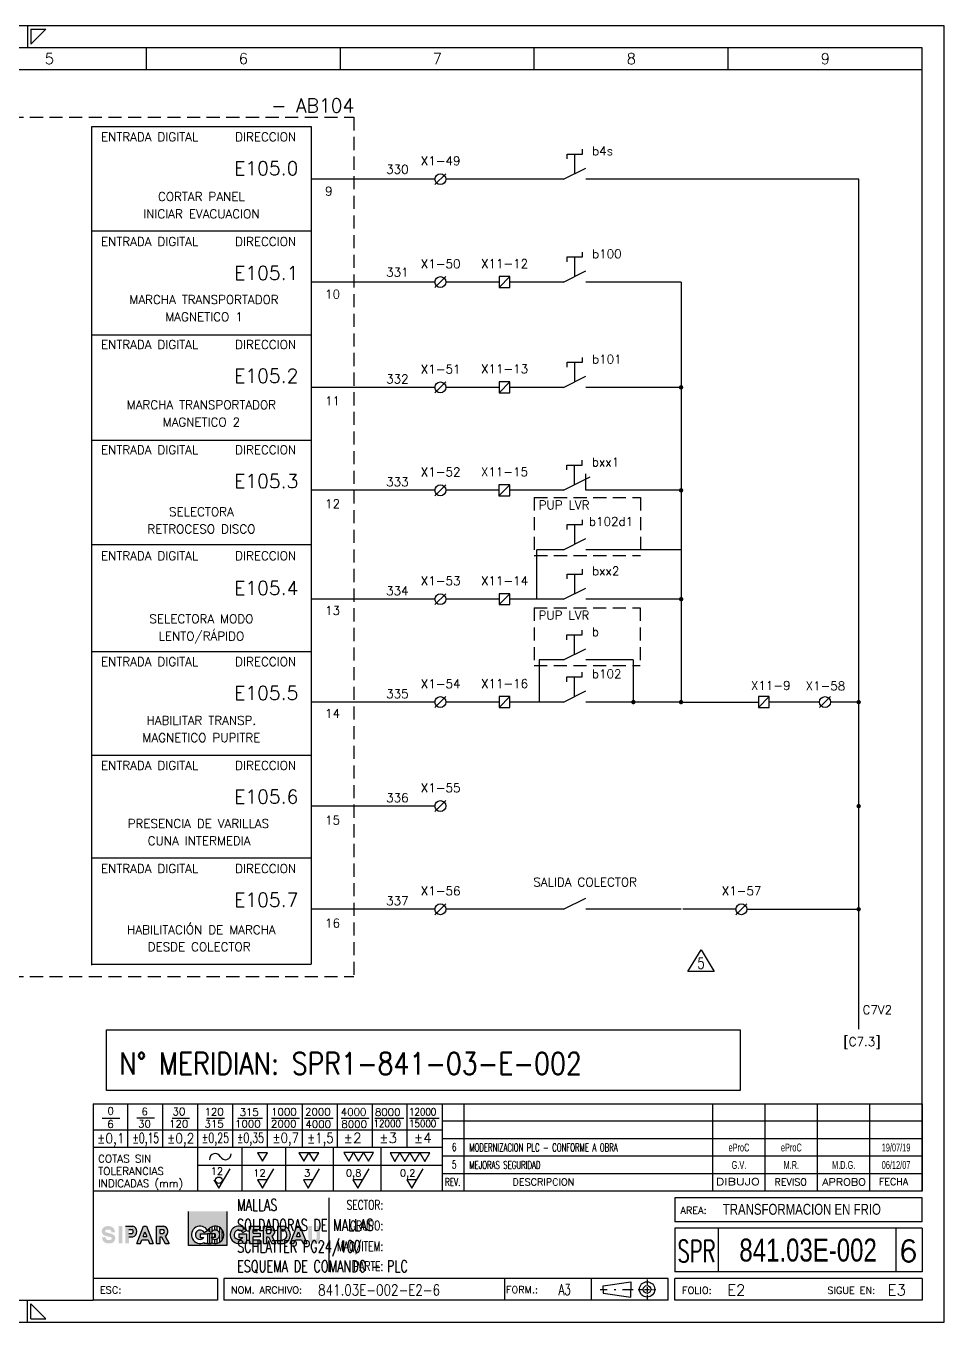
# Model space of a CAD drawing. Header units: millimetres. Extents: x 0 to 420, y 0 to 297.
# Drawn here: x 209.6 to 420, y 0 to 297 of the extents above; entities that cross this region are included whole.
import ezdxf
from ezdxf.enums import TextEntityAlignment as Align

# ---------------------------------------------------------------- set-up
doc = ezdxf.new("R2010")
doc.units = ezdxf.units.MM
doc.linetypes.add('HIDDEN', pattern=[4.5, 3, -1.5])
for name, color, linetype in [('COMPONENTES', 4, 'Continuous'), ('LINE-CONEX', 3, 'Continuous'), ('MARGENES', 6, 'Continuous'), ('REC', 6, 'Continuous'), ('RECUADRO', 5, 'HIDDEN'), ('TEX', 150, 'Continuous'), ('TEXTO', 7, 'Continuous'), ('Textos', 150, 'Continuous'), ('TITULO', 6, 'Continuous')]:
    doc.layers.add(name, color=color, linetype=linetype)
doc.styles.add('ARIAL', font='arial.ttf', dxfattribs={"height": 2})
doc.styles.add('LCOTAS', font='ROMANS')
doc.styles.add('LETRA2', font='swissk.ttf', dxfattribs={"height": 2})
doc.styles.add('LETRA25', font='romans', dxfattribs={"height": 2.5})
doc.styles.add('LETRA4', font='ROMANS', dxfattribs={"height": 4})
doc.styles.add('LETRA5', font='ROMANS', dxfattribs={"height": 5})
doc.styles.add('ROMANS', font='romans.shx', dxfattribs={"width": 0.85})
doc.styles.get("Standard").update_dxf_attribs({"font": 'arial.ttf'})
doc.styles.add('TEXTOS', font='SIMPLEX.shx', dxfattribs={"width": 0.8, "height": 0.2})

# ---------------------------------------------------------------- blocks, each defined once
blk = doc.blocks.new('A3')
at = {"layer": 'TEX'}
h = blk.add_hatch(color=256, dxfattribs=at)
h.paths.add_polyline_path([(255.67, 25.35), (246.84, 25.35), (246.84, 17.57), (255.67, 17.57)])
h.paths.add_polyline_path([(252.04, 18.24), (252.04, 18.01), (251.24, 18.01), (250.44, 18.01), (250.44, 18.24, -2.348205), (251.24, 21, -2.348205)], flags=16)
h.paths.add_polyline_path([(252.08, 19.4), (252.97, 19.4), (252.97, 20.2), (251.24, 20.2), (249.52, 20.2), (249.52, 19.4), (250.41, 19.4, -3.501885), (250.45, 20.54), (251.24, 21), (252.04, 20.54, -3.501885)], flags=0)
h = blk.add_hatch(color=256, dxfattribs=at)
h.paths.add_polyline_path([(228.13, 21.15), (228.25, 21.17), (228.36, 21.18), (228.49, 21.19), (228.63, 21.18), (228.75, 21.17), (228.86, 21.14), (228.97, 21.08), (229.08, 21), (229.15, 20.89), (229.18, 20.81), (229.2, 20.7), (229.21, 20.6), (230.01, 20.6), (230, 20.66), (230, 20.7), (229.99, 20.75), (229.99, 20.8), (229.98, 20.84), (229.98, 20.88), (229.97, 20.92), (229.96, 20.96), (229.95, 21), (229.94, 21.04), (229.93, 21.08), (229.91, 21.12), (229.9, 21.17), (229.88, 21.21), (229.86, 21.25), (229.83, 21.29), (229.81, 21.34), (229.78, 21.38), (229.75, 21.43), (229.71, 21.47), (229.68, 21.51), (229.64, 21.55), (229.6, 21.59), (229.56, 21.63), (229.52, 21.66), (229.47, 21.7), (229.43, 21.73), (229.38, 21.76), (229.34, 21.79), (229.29, 21.81), (229.25, 21.83), (229.21, 21.85), (229.16, 21.87), (229.12, 21.89), (229.08, 21.9), (229.03, 21.92), (228.99, 21.93), (228.95, 21.94), (228.91, 21.95), (228.87, 21.95), (228.83, 21.96), (228.78, 21.97), (228.74, 21.97), (228.7, 21.97), (228.66, 21.98), (228.62, 21.98), (228.58, 21.98), (228.54, 21.98), (228.5, 21.98), (228.46, 21.98), (228.42, 21.98), (228.38, 21.98), (228.34, 21.98), (228.3, 21.98), (228.25, 21.97), (228.21, 21.97), (228.16, 21.97), (228.11, 21.96), (228.06, 21.95), (228.01, 21.94), (227.95, 21.93), (227.9, 21.92), (227.84, 21.9), (227.78, 21.88), (227.72, 21.86), (227.66, 21.83), (227.6, 21.8), (227.54, 21.77), (227.48, 21.73), (227.42, 21.69), (227.37, 21.65), (227.32, 21.6), (227.27, 21.55), (227.23, 21.5), (227.19, 21.44), (227.15, 21.38), (227.12, 21.31), (227.1, 21.25), (227.07, 21.18), (227.05, 21.12), (227.03, 21.05), (227.02, 20.98), (227.01, 20.92), (227, 20.85), (227, 20.79), (227, 20.72), (227, 20.66), (227.01, 20.6), (227.02, 20.54), (227.04, 20.49), (227.05, 20.44), (227.08, 20.39), (227.1, 20.34), (227.13, 20.29), (227.16, 20.24), (227.19, 20.2), (227.23, 20.16), (227.26, 20.11), (227.3, 20.07), (227.34, 20.04), (227.38, 20), (227.39, 19.99), (227.54, 19.91), (227.8, 19.79), (228.09, 19.7), (228.41, 19.62), (228.72, 19.54), (228.99, 19.49), (229.14, 19.43), (229.29, 19.29), (229.28, 19.1), (229.2, 18.94), (229.03, 18.86), (228.78, 18.82), (228.55, 18.81), (228.34, 18.82), (228.19, 18.86), (228.04, 18.96), (227.92, 19.1), (227.89, 19.21), (227.87, 19.4), (227.07, 19.4), (227.07, 19.34), (227.08, 19.3), (227.08, 19.25), (227.09, 19.2), (227.09, 19.16), (227.1, 19.12), (227.11, 19.08), (227.12, 19.04), (227.13, 19), (227.14, 18.96), (227.15, 18.92), (227.16, 18.88), (227.18, 18.83), (227.2, 18.79), (227.22, 18.75), (227.24, 18.71), (227.27, 18.66), (227.3, 18.62), (227.33, 18.57), (227.36, 18.53), (227.4, 18.49), (227.44, 18.45), (227.48, 18.41), (227.52, 18.37), (227.56, 18.34), (227.6, 18.3), (227.65, 18.27), (227.69, 18.24), (227.74, 18.21), (227.78, 18.19), (227.83, 18.17), (227.87, 18.15), (227.91, 18.13), (227.96, 18.11), (228, 18.1), (228.04, 18.08), (228.08, 18.07), (228.13, 18.06), (228.17, 18.05), (228.21, 18.05), (228.25, 18.04), (228.29, 18.03), (228.33, 18.03), (228.37, 18.03), (228.41, 18.02), (228.45, 18.02), (228.49, 18.02), (228.53, 18.02), (228.57, 18.02), (228.61, 18.02), (228.65, 18.02), (228.7, 18.02), (228.74, 18.02), (228.78, 18.02), (228.82, 18.03), (228.87, 18.03), (228.92, 18.03), (228.97, 18.04), (229.02, 18.05), (229.07, 18.06), (229.12, 18.07), (229.18, 18.08), (229.24, 18.1), (229.29, 18.12), (229.35, 18.14), (229.42, 18.17), (229.48, 18.2), (229.54, 18.23), (229.59, 18.27), (229.65, 18.31), (229.71, 18.35), (229.76, 18.4), (229.8, 18.45), (229.85, 18.5), (229.89, 18.56), (229.92, 18.62), (229.95, 18.69), (229.98, 18.75), (230, 18.82), (230.03, 18.88), (230.04, 18.95), (230.06, 19.02), (230.07, 19.08), (230.07, 19.15), (230.08, 19.21), (230.08, 19.28), (230.07, 19.34), (230.07, 19.4), (230.05, 19.46), (230.04, 19.51), (230.02, 19.56), (230, 19.61), (229.97, 19.66), (229.95, 19.71), (229.92, 19.76), (229.88, 19.8), (229.85, 19.84), (229.81, 19.89), (229.77, 19.93), (229.73, 19.96), (229.69, 20), (229.68, 20.01), (229.64, 20.03), (229.58, 20.06), (229.53, 20.09), (229.48, 20.11), (229.43, 20.14), (229.38, 20.16), (229.34, 20.18), (229.29, 20.19), (229.25, 20.21), (229.21, 20.23), (229.17, 20.24), (229.13, 20.25), (229.09, 20.27), (229.05, 20.28), (229.02, 20.29), (228.98, 20.3), (228.94, 20.31), (228.9, 20.32), (228.86, 20.33), (228.82, 20.34), (228.79, 20.35), (228.69, 20.37), (228.62, 20.39), (228.55, 20.41), (228.51, 20.42), (228.47, 20.43), (228.44, 20.44), (228.4, 20.45), (228.36, 20.46), (228.33, 20.46), (228.29, 20.47), (228.26, 20.48), (228.18, 20.5), (228.09, 20.52), (227.98, 20.56), (227.87, 20.62), (227.79, 20.71), (227.79, 20.83), (227.82, 20.96), (227.89, 21.06), (228, 21.12)])
h.paths.add_polyline_path([(230.87, 18.01), (231.67, 18.01), (231.67, 21.99), (230.87, 21.99)])
h.paths.add_polyline_path([(232.42, 18.01), (233.22, 18.01), (233.22, 19.5), (234.14, 19.5, 0.708852), (234.14, 21.99), (232.42, 21.99)])
h.paths.add_polyline_path([(233.22, 20.3), (233.22, 21.2), (233.97, 21.2, -0.566556), (233.97, 20.3)], flags=16)
h.paths.add_polyline_path([(236.19, 18.83), (237.62, 18.83), (237.94, 18.01), (238.8, 18.01), (237.24, 21.99), (236.52, 21.99), (235.03, 18.01), (235.88, 18.01)])
h.paths.add_polyline_path([(236.49, 19.63), (236.89, 20.7), (237.31, 19.63)], flags=16)
h.paths.add_polyline_path([(240.35, 19.5), (240.71, 19.5), (241.52, 18.01), (242.43, 18.01), (241.52, 19.67, 0.672291), (241.2, 21.99), (239.55, 21.99), (239.55, 18.01), (240.35, 18.01)])
h.paths.add_polyline_path([(240.35, 20.3), (240.35, 21.2), (241.15, 21.2, -0.508421), (241.1, 20.3)], flags=16)
h = blk.add_hatch(dxfattribs=at)
h.set_pattern_fill('ANSI31', color=256, scale=0.179464, angle=45, style=0)
h.set_pattern_definition([(90, (130.9459, 1.37434), (-0.5697977, 1e-16), [])])
h.paths.add_polyline_path([(251.24, 21), (252.04, 20.54, -3.501885), (252.08, 19.4), (252.97, 19.4), (252.97, 20.2), (251.24, 20.2), (251.24, 18.01), (252.04, 18.01), (252.04, 18.24, 2.348205)])
h = blk.add_hatch(color=256, dxfattribs=at)
h.paths.add_polyline_path([(259.33, 18.24), (259.33, 18.01), (260.13, 18.01), (260.13, 20.2), (258.4, 20.2), (258.4, 19.4), (259.29, 19.4, -3.501885), (259.33, 20.54), (260.13, 21, 2.348205)])
h.paths.add_polyline_path([(263.26, 21.99), (260.87, 21.99), (260.87, 18.01), (263.26, 18.01), (263.26, 18.8), (261.66, 18.8), (261.66, 19.56), (263.26, 19.56), (263.26, 20.36), (261.66, 20.36), (261.66, 21.2), (263.26, 21.2)])
h.paths.add_polyline_path([(265.68, 21.99), (264.02, 21.99), (264.02, 18.01), (264.82, 18.01), (264.82, 19.5), (265.18, 19.5), (265.99, 18.01), (266.9, 18.01), (266, 19.67, 0.672291)])
h.paths.add_polyline_path([(264.82, 21.2), (265.63, 21.2, -0.508421), (265.58, 20.3), (264.82, 20.3)], flags=16)
h.paths.add_polyline_path([(268.57, 21.99), (267.33, 21.99), (267.33, 18.01), (268.59, 18.01, 0.825148)])
h.paths.add_polyline_path([(268.12, 21.2), (268.49, 21.2, -0.780464), (268.5, 18.8), (268.12, 18.8)], flags=16)
h.paths.add_polyline_path([(272.41, 21.97), (271.69, 21.99), (270.19, 18.01), (271.04, 18.01), (271.35, 18.83), (272.79, 18.83), (273.11, 18.01), (273.97, 18.01)])
h.paths.add_polyline_path([(272.05, 20.7), (272.47, 19.63), (271.65, 19.63)], flags=16)
h.paths.add_polyline_path([(275.15, 21.99), (274.35, 21.99), (274.35, 19.12, 0.841466), (277, 19.12), (277, 21.99), (276.2, 21.99), (276.2, 19.2, -0.760831), (275.15, 19.2)])
at = {"layer": 'MARGENES', "color": 4}
for p, q in [((420, 297), (0, 297)), ((210, 297), (210, 292)), ((210.77, 292.85), (214.17, 296.25)), ((210.77, 296.25), (214.17, 296.25)), ((210.77, 296.25), (210.77, 292.85)), ((420, 0), (420, 297)), ((210, 0), (210, 5)), ((210.77, 4.15), (214.17, 0.75)), ((210.77, 0.75), (210.77, 4.15)), ((0, 0), (420, 0)), ((210.77, 0.75), (214.17, 0.75))]:
    blk.add_line(p, q, dxfattribs=at)
at = {"layer": 'MARGENES'}
for p, q in [((415, 292), (15, 292)), ((415, 30), (415, 292)), ((415, 50), (415, 30)), ((415, 23), (415, 28.5)), ((415, 21.5), (415, 11.5)), ((415, 10), (415, 5)), ((15, 5), (225, 5)), ((253.5, 5), (225, 5)), ((356.78, 5), (255, 5)), ((415, 5), (358.28, 5))]:
    blk.add_line(p, q, dxfattribs=at)
at = {"layer": 'MARGENES', "color": 1}
for p, q in [((237.22, 287), (237.22, 292)), ((281.67, 287), (281.67, 292)), ((326.11, 287), (326.11, 292)), ((370.56, 287), (370.56, 292)), ((15, 287), (415, 287)), ((233, 40), (233, 50)), ((241, 40), (241, 50)), ((249, 30), (249, 50)), ((257, 40), (257, 50)), ((265, 40), (265, 50)), ((273, 40), (273, 50)), ((281, 40), (281, 50)), ((289, 40), (289, 50)), ((297, 40), (297, 50)), ((310, 30), (310, 50)), ((367, 30), (367, 50)), ((379, 30), (379, 50)), ((391, 30), (391, 50)), ((403, 30), (403, 50)), ((227.1, 46.76), (231.1, 46.76)), ((235.06, 46.82), (239.06, 46.82)), ((243.1, 46.76), (247.1, 46.76)), ((251.1, 46.76), (255.1, 46.76)), ((258.14, 46.76), (263.81, 46.76)), ((265.88, 46.76), (272.28, 46.76)), ((273.41, 46.76), (280, 46.76)), ((281.87, 46.76), (288.24, 46.76)), ((289.57, 46.76), (296.2, 46.76)), ((297.52, 46.76), (304.29, 46.76)), ((415, 46), (305, 46)), ((305, 44), (225, 44)), ((415, 42), (305, 42)), ((259.09, 40), (259.09, 30)), ((269.09, 40), (269.09, 30)), ((280.02, 40), (280.02, 30)), ((290.95, 40), (290.95, 30)), ((305, 35.88), (249, 35.88)), ((415, 38), (305, 38)), ((253.8, 30.65), (256.41, 35.15)), ((263.8, 30.65), (266.41, 35.15)), ((274.32, 30.65), (276.92, 35.15)), ((285.67, 30.65), (288.27, 35.15)), ((298.06, 30.65), (300.66, 35.15)), ((415, 34), (305, 34)), ((252.67, 32.62), (253.8, 30.65)), ((262.67, 32.62), (263.8, 30.65)), ((264.94, 32.62), (262.67, 32.62)), ((273.19, 32.62), (274.32, 30.65)), ((275.46, 32.62), (273.19, 32.62)), ((284.53, 32.62), (285.67, 30.65)), ((286.81, 32.62), (284.53, 32.62)), ((296.92, 32.62), (298.06, 30.65)), ((299.2, 32.62), (296.92, 32.62)), ((351.94, 9.77), (351.94, 8.55)), ((341.17, 7.49), (342.83, 7.49)), ((344.43, 7.49), (344.79, 7.49)), ((346.34, 7.49), (348.79, 7.49)), ((349.91, 7.49), (350.08, 7.49)), ((349.99, 7.49), (350.86, 7.49)), ((351.35, 7.49), (352.48, 7.49)), ((351.94, 8.39), (351.94, 8.23)), ((351.94, 8.02), (351.94, 6.94)), ((351.94, 6.7), (351.94, 6.45)), ((351.94, 6.26), (351.94, 5.18)), ((353.02, 7.49), (353.16, 7.49)), ((353.42, 7.49), (353.96, 7.49))]:
    blk.add_line(p, q, dxfattribs=at)
at = {"layer": 'MARGENES', "color": 7}
for p, q in [((225, 50), (415, 50)), ((305, 50), (305, 30)), ((305, 40), (225, 40)), ((415, 30), (225, 30)), ((279, 28.5), (279, 11.5)), ((415, 28.5), (358.28, 28.5)), ((358.28, 28.5), (358.28, 23)), ((415, 23), (358.28, 23)), ((415, 21.5), (358.28, 21.5)), ((358.28, 21.5), (358.28, 11.5)), ((368.28, 11.5), (368.28, 21.5)), ((409, 11.5), (409, 21.5)), ((253.5, 10), (225, 10)), ((253.5, 10), (253.5, 5)), ((356.78, 10), (255, 10)), ((255, 10), (255, 5)), ((319.3, 10), (319.3, 5)), ((339.1, 10), (339.1, 5)), ((356.78, 5), (356.78, 10)), ((415, 11.5), (358.28, 11.5)), ((415, 10), (358.28, 10)), ((358.28, 5), (358.28, 10))]:
    blk.add_line(p, q, dxfattribs=at)
at = {"layer": 'MARGENES', "color": 1}
for points in [[(262.67, 38.81), (263.8, 36.84), (264.94, 38.81)], [(272.17, 38.81), (273.3, 36.84), (274.44, 38.81)], [(274.44, 38.81), (275.58, 36.84), (276.72, 38.81)], [(282.43, 38.82), (283.57, 36.85), (284.71, 38.82)], [(284.71, 38.82), (285.84, 36.85), (286.98, 38.82)], [(286.98, 38.82), (288.12, 36.85), (289.26, 38.82)], [(293.04, 38.76), (294.18, 36.79), (295.32, 38.76)], [(295.32, 38.76), (296.45, 36.79), (297.59, 38.76)], [(297.59, 38.76), (298.73, 36.79), (299.87, 38.76)], [(299.87, 38.76), (301, 36.79), (302.14, 38.76)]]:
    blk.add_lwpolyline(points, close=True, dxfattribs=at)
blk.add_circle((253.82, 32.5), 0.742, dxfattribs=at)
for centre, start, end in [((253.01, 37.3), 25.3098, 184.5991), ((255.32, 38.52), 210.3269, 2.285)]:
    blk.add_arc(centre, 1.31, start, end, dxfattribs=at)
at = {"layer": 'REC'}
blk.add_line((225, 50), (225, 5), dxfattribs=at)
at = {"layer": 'TEX'}
for p, q in [((246.84, 17.57), (246.84, 25.35)), ((255.67, 25.35), (255.67, 17.57)), ((232.42, 21.99), (234.14, 21.99)), ((233.22, 21.2), (233.97, 21.2)), ((235.03, 18.01), (236.52, 21.99)), ((236.52, 21.99), (237.24, 21.99)), ((237.24, 21.99), (238.8, 18.01)), ((239.55, 18.01), (239.55, 21.99)), ((239.55, 21.99), (241.2, 21.99)), ((240.35, 20.3), (240.35, 21.2)), ((240.35, 21.2), (241.15, 21.2)), ((250.45, 20.54), (251.24, 21)), ((252.04, 20.54), (251.24, 21)), ((259.33, 20.54), (260.13, 21)), ((260.87, 18.01), (260.87, 21.99)), ((260.87, 21.99), (263.26, 21.99)), ((261.66, 20.36), (261.66, 21.2)), ((261.66, 21.2), (263.26, 21.2)), ((263.26, 21.99), (263.26, 21.2)), ((264.02, 18.01), (264.02, 21.99)), ((264.02, 21.99), (265.68, 21.99)), ((264.82, 20.3), (264.82, 21.2)), ((264.82, 21.2), (265.63, 21.2)), ((267.33, 18.01), (267.33, 21.99)), ((267.33, 21.99), (268.57, 21.99)), ((268.12, 18.8), (268.12, 21.2)), ((268.12, 21.2), (268.49, 21.2)), ((270.19, 18.01), (271.69, 21.99)), ((271.69, 21.99), (272.41, 21.97)), ((272.41, 21.97), (273.97, 18.01)), ((233.22, 20.3), (233.97, 20.3)), ((233.22, 19.5), (234.14, 19.5)), ((235.03, 18.01), (235.88, 18.01)), ((235.88, 18.01), (236.19, 18.83)), ((236.19, 18.83), (237.62, 18.83)), ((236.49, 19.63), (236.89, 20.7)), ((236.49, 19.63), (237.31, 19.63)), ((236.89, 20.7), (237.31, 19.63)), ((237.62, 18.83), (237.94, 18.01)), ((237.94, 18.01), (238.8, 18.01)), ((239.55, 18.01), (240.35, 18.01)), ((240.35, 20.3), (241.1, 20.3)), ((240.35, 18.01), (240.35, 19.5)), ((240.35, 19.5), (240.71, 19.5)), ((240.71, 19.5), (241.52, 18.01)), ((241.52, 19.67), (242.43, 18.01)), ((241.52, 18.01), (242.43, 18.01)), ((249.52, 20.2), (249.52, 19.4)), ((249.52, 20.2), (251.24, 20.2)), ((249.52, 19.4), (250.41, 19.4)), ((250.44, 18.24), (250.44, 18.01)), ((251.24, 18.01), (250.44, 18.01)), ((252.97, 20.2), (251.24, 20.2)), ((251.24, 20.2), (251.24, 18.01)), ((251.24, 20.2), (251.24, 18.01)), ((251.24, 18.01), (252.04, 18.01)), ((252.04, 18.24), (252.04, 18.01)), ((252.97, 19.4), (252.08, 19.4)), ((252.97, 20.2), (252.97, 19.4)), ((258.4, 20.2), (260.13, 20.2)), ((258.4, 20.2), (258.4, 19.4)), ((258.4, 19.4), (259.29, 19.4)), ((259.33, 18.24), (259.33, 18.01)), ((260.13, 18.01), (259.33, 18.01)), ((260.13, 20.2), (260.13, 18.01)), ((260.87, 18.01), (263.26, 18.01)), ((261.66, 20.36), (263.26, 20.36)), ((261.66, 18.8), (261.66, 19.56)), ((263.26, 19.56), (261.66, 19.56)), ((263.26, 18.8), (261.66, 18.8)), ((263.26, 20.36), (263.26, 19.56)), ((263.26, 18.01), (263.26, 18.8)), ((264.02, 18.01), (264.82, 18.01)), ((264.82, 20.3), (265.58, 20.3)), ((264.82, 18.01), (264.82, 19.5)), ((264.82, 19.5), (265.18, 19.5)), ((265.18, 19.5), (265.99, 18.01)), ((265.99, 18.01), (266.9, 18.01)), ((266, 19.67), (266.9, 18.01)), ((267.33, 18.01), (268.59, 18.01)), ((268.12, 18.8), (268.5, 18.8)), ((270.19, 18.01), (271.04, 18.01)), ((271.04, 18.01), (271.35, 18.83)), ((271.35, 18.83), (272.79, 18.83)), ((271.65, 19.63), (272.05, 20.7)), ((271.65, 19.63), (272.47, 19.63)), ((272.05, 20.7), (272.47, 19.63)), ((272.79, 18.83), (273.11, 18.01)), ((273.11, 18.01), (273.97, 18.01)), ((255.67, 17.57), (246.84, 17.57))]:
    blk.add_line(p, q, dxfattribs=at)
for centre, radius, start, end in [((233.7, 20.75), 0.524, 300.9321, 59.0679), ((233.7, 20.75), 1.32, 289.338, 70.662), ((240.8, 20.77), 0.558, 302.7945, 50.5935), ((240.89, 20.77), 1.27, 300.0461, 75.6964), ((249.52, 20), 1.99, 30, 297.7317), ((249.52, 20), 1.08, 30, 326.251), ((252.97, 20), 1.99, 242.2683, 150), ((252.97, 20), 1.08, 213.749, 150), ((258.4, 20), 1.99, 30, 297.7317), ((258.4, 20), 1.08, 30, 326.251), ((265.27, 20.77), 0.558, 302.7945, 50.5935), ((265.36, 20.77), 1.27, 300.0461, 75.6964), ((268.2, 20), 1.23, 284.4183, 76.3013), ((268.2, 20), 2.03, 281.2242, 79.3349)]:
    blk.add_arc(centre, radius, start, end, dxfattribs=at)
at = {"layer": 'Textos'}
for p, q in [((341.85, 8.34), (348.22, 9.24)), ((348.22, 9.24), (348.22, 7.49)), ((341.85, 7.49), (341.85, 8.34)), ((341.85, 7.49), (341.85, 6.63)), ((341.85, 6.63), (348.22, 5.73)), ((348.22, 5.73), (348.22, 7.49))]:
    blk.add_line(p, q, dxfattribs=at)
for radius in [1.75, 0.877]:
    blk.add_circle((351.94, 7.49), radius, dxfattribs=at)
at = {"layer": 'MARGENES', "color": 1, "style": 'LCOTAS'}
for s, height, p in [('0', 1.71, (228.3, 47.52)), ('6', 1.71, (236.08, 47.38)), ('30', 1.71, (243.21, 47.37)), ('120', 1.71, (250.53, 47.32)), ('315', 1.71, (258.57, 47.26)), ('1000', 1.71, (265.8, 47.3)), ('2000', 1.71, (273.58, 47.32)), ('4000', 1.71, (281.77, 47.28)), ('8000', 1.71, (289.58, 47.26)), ('6', 1.71, (228.26, 44.52)), ('30', 1.71, (235.33, 44.55)), ('120', 1.71, (242.42, 44.55)), ('315', 1.71, (250.53, 44.55)), ('1000', 1.71, (257.54, 44.57)), ('2000', 1.71, (265.77, 44.58)), ('4000', 1.71, (273.66, 44.5)), ('8000', 1.71, (281.9, 44.51)), ('%%P2', 2.3, (282.4, 41.04)), ('%%P3', 2.3, (290.53, 41.04)), ('%%P4', 2.3, (298.48, 41.04)), ('COTAS SIN', 1.743, (226.15, 36.55)), ('TOLERANCIAS', 1.743, (226.15, 33.72)), ('INDICADAS (mm)', 1.743, (226.15, 30.9)), ('12', 1.656, (251.94, 33.74)), ('12', 1.656, (261.7, 33.33)), ('3', 1.66, (273.35, 33.33)), ('0,8', 1.656, (282.92, 33.33)), ('0,2', 1.656, (295.31, 33.33))]:
    blk.add_text(s, height=height, dxfattribs=at).set_placement(p)
for s, height, width, p, p2 in [('12000', 1.71, 0.790089, (297.4, 47.32), (303.64, 47.32)), ('12000', 1.71, 0.797835, (289.25, 44.67), (295.55, 44.67)), ('15000', 1.71, 0.790089, (297.4, 44.63), (303.64, 44.63)), ('%%P0,1', 2.3, 0.865454, (225.88, 40.96), (232.23, 40.96)), ('%%P0,15', 2.3, 0.598358, (234.03, 41.03), (240.12, 41.03)), ('%%P0,2', 2.3, 0.787915, (241.91, 40.96), (248.21, 40.96)), ('%%P0,25', 2.3, 0.617458, (249.89, 41.06), (256.18, 41.06)), ('%%P0,35', 2.3, 0.603736, (257.99, 41.06), (264.14, 41.06)), ('%%P0,7', 2.3, 0.760403, (266.1, 41.06), (272.18, 41.06)), ('%%P1,5', 2.3, 0.762292, (274.03, 41.03), (280.12, 41.03))]:
    blk.add_text(s, height=height, dxfattribs=dict(at, width=width)).set_placement(p, p2, align=Align.FIT)
at = {"layer": 'TEX', "style": 'LCOTAS'}
for s, p in [('5', (215, 289.5)), ('6', (259.44, 289.5)), ('7', (303.89, 289.5)), ('8', (348.33, 289.5)), ('9', (392.78, 289.5))]:
    blk.add_text(s, height=2.5, dxfattribs=at).set_placement(p, align=Align.MIDDLE_CENTER)
at = {"layer": 'TEX', "width": 0.6456}
for tag, p in [('DIBUJO', (373, 48)), ('REVISO', (385, 48)), ('APROBO', (397, 48)), ('FECHA', (409, 48)), ('DIBUJO', (373, 44)), ('REVISO', (385, 44)), ('APROBO', (397, 44)), ('FECHA', (409, 44)), ('DIBUJO', (373, 40)), ('REVISO', (385, 40)), ('APROBO', (397, 40)), ('FECHA', (409, 40)), ('DIBUJO', (373, 36)), ('REVISO', (385, 36)), ('APROBO', (397, 36)), ('FECHA', (409, 36))]:
    blk.add_attdef(tag, text='', height=1.8, dxfattribs=at).set_placement(p, align=Align.MIDDLE_CENTER)
at = {"layer": 'Textos', "style": 'LCOTAS'}
for s, height, width, p, p2 in [('REV.', 1.8, 0.645643, (305.64, 31.2), (309.18, 31.2)), ('DIBUJO', 1.6, 1.231263, (367.73, 31.37), (377.77, 31.37)), ('APROBO', 1.6, 1.075207, (392.08, 31.33), (402.07, 31.33))]:
    blk.add_text(s, height=height, dxfattribs=dict(at, width=width)).set_placement(p, p2, align=Align.FIT)
for s, height, p in [('DESCRIPCION', 1.62, (321.1, 31.3)), ('REVISO', 1.6, (381.15, 31.32)), ('FECHA', 1.6, (405.07, 31.37)), ('AREA:', 1.627, (359.58, 24.81)), ('ESC:', 1.627, (226.58, 6.56)), ('NOM. ARCHIVO:', 1.6271, (256.58, 6.56)), ('FORM.:', 1.627, (319.62, 6.62)), ('FOLIO:', 1.627, (359.97, 6.47)), ('SIGUE EN:', 1.627, (393.27, 6.47))]:
    blk.add_text(s, height=height, dxfattribs=at).set_placement(p)
at = {"layer": 'Textos', "style": 'LCOTAS', "width": 0.7}
for s, p in [('SECTOR:', (291.49, 25.76)), ('GRUPO:', (291.49, 21.03)), ('MAQ/ITEM:', (291.49, 16.26)), ('PARTE:', (291.49, 11.74))]:
    blk.add_text(s, height=2.169, dxfattribs=at).set_placement(p, align=Align.RIGHT)
at = {"layer": 'Textos', "style": 'LCOTAS', "width": 0.645643}
for p in [(307.74, 48.1), (307.74, 44.1), (307.74, 40.1), (307.74, 36.1)]:
    blk.add_attdef('REV', text='', height=1.8, dxfattribs=at).set_placement(p, align=Align.MIDDLE)
at = {"layer": 'Textos'}
for tag, p, height, style, width in [('TEXTO_DE_REVISION', (311.23, 47.1), 1.8, 'LCOTAS', 0.645643), ('TEXTO_DE_REVISION', (311.23, 43.1), 1.8, 'LCOTAS', 0.645643), ('TEXTO_DE_REVISION', (311.23, 39.1), 1.8, 'LCOTAS', 0.645643), ('TEXTO_DE_REVISION', (311.23, 35.1), 1.8, 'LCOTAS', 0.645643), ('ARCHIVO', (276.56, 6.1), 2.5, 'LETRA25', 0.8)]:
    blk.add_attdef(tag, p, '', height=height, dxfattribs=dict(at, style=style, width=width))
for tag, style, width, p in [('AREA', 'ARIAL', 0.75, (387.41, 25.84)), ('A', 'LETRA25', 0.7, (333.06, 7.45))]:
    blk.add_attdef(tag, text='', height=2.5, dxfattribs=dict(at, style=style, width=width)).set_placement(p, align=Align.MIDDLE_CENTER)
at = {"layer": 'Textos', "style": 'LETRA25'}
for tag, p in [('ESC', (232.65, 6.1)), ('FOLIO', (370.29, 6.1)), ('SIGUE EN', (407.08, 6.1))]:
    blk.add_attdef(tag, p, '', height=2.5, dxfattribs=at)
at = {"layer": 'TITULO', "color": 150, "style": 'LETRA4', "width": 0.7}
for tag, p in [('SECTOR', (292.49, 25.49)), ('GRUPO', (292.49, 20.87)), ('MAQ/ITEM', (292.49, 15.96)), ('PARTE', (292.49, 11.44))]:
    blk.add_attdef(tag, p, '', height=2.5, dxfattribs=at)
at = {"layer": 'TITULO', "style": 'LETRA5', "width": 0.65}
blk.add_attdef('COD', text='', height=5, dxfattribs=at).set_placement((363.24, 16.25), align=Align.MIDDLE)
at = {"layer": 'TITULO', "color": 6, "style": 'LETRA2', "width": 0.75}
blk.add_attdef('NUMERO', text='', height=5.25, dxfattribs=at).set_placement((388.84, 16.5), align=Align.MIDDLE_CENTER)
at = {"layer": 'TITULO', "style": 'LETRA5'}
blk.add_attdef('REV', text='', height=5, dxfattribs=at).set_placement((411.77, 16.3), align=Align.MIDDLE)

msp = doc.modelspace()

# ---------------------------------------------------------------- linework, layer by layer
at = {"linetype": 'Continuous'}
msp.add_lwpolyline([(364.31, 85.32), (367.31, 80.32), (361.31, 80.32), (364.31, 85.32)], dxfattribs=at)
at = {"layer": 'COMPONENTES'}
for p, q in [((333.6, 267.64), (337.12, 267.64)), ((333.6, 266.53), (333.6, 267.64)), ((337.12, 267.64), (337.12, 268.75)), ((333.6, 242.95), (333.6, 244.06)), ((333.6, 244.06), (337.12, 244.06)), ((337.12, 244.06), (337.12, 245.17)), ((320.53, 239.55), (318.03, 239.55)), ((318.03, 239.55), (318.03, 237.05)), ((320.53, 239.55), (318.03, 237.05)), ((320.53, 237.05), (320.53, 239.55)), ((318.03, 237.05), (320.53, 237.05)), ((333.6, 219.94), (337.12, 219.94)), ((333.6, 218.83), (333.6, 219.94)), ((337.12, 219.94), (337.12, 221.05)), ((320.53, 215.43), (318.03, 212.93)), ((318.03, 215.43), (318.03, 212.93)), ((320.53, 215.43), (318.03, 215.43)), ((320.53, 212.93), (320.53, 215.43)), ((318.03, 212.93), (320.53, 212.93)), ((333.57, 196.36), (337.09, 196.36)), ((333.57, 195.25), (333.57, 196.36)), ((337.09, 196.36), (337.09, 197.47)), ((320.51, 191.85), (318.01, 189.35)), ((318.01, 191.85), (318.01, 189.35)), ((320.51, 191.85), (318.01, 191.85)), ((320.51, 189.35), (320.51, 191.85)), ((318.01, 189.35), (320.51, 189.35)), ((333.6, 181.62), (333.6, 182.73)), ((333.6, 182.73), (337.12, 182.73)), ((337.12, 182.73), (337.12, 183.83)), ((337.12, 171.4), (337.12, 172.51)), ((333.6, 170.29), (333.6, 171.4)), ((333.6, 171.4), (337.12, 171.4)), ((320.53, 166.89), (318.03, 166.89)), ((318.03, 166.89), (318.03, 164.39)), ((320.53, 166.89), (318.03, 164.39)), ((320.53, 164.39), (320.53, 166.89)), ((318.03, 164.39), (320.53, 164.39)), ((333.57, 157.47), (337.09, 157.47)), ((333.57, 156.36), (333.57, 157.47)), ((337.09, 157.47), (337.09, 158.58)), ((337.09, 147.82), (337.09, 148.92)), ((333.57, 147.82), (337.09, 147.82)), ((333.57, 146.71), (333.57, 147.82)), ((320.53, 143.31), (318.03, 140.81)), ((318.03, 143.31), (318.03, 140.81)), ((320.53, 143.31), (318.03, 143.31)), ((320.53, 140.81), (320.53, 143.31)), ((379.94, 143.31), (377.44, 140.81)), ((377.44, 143.31), (377.44, 140.81)), ((379.94, 143.31), (377.44, 143.31)), ((379.94, 140.81), (379.94, 143.31)), ((318.03, 140.81), (320.53, 140.81)), ((377.44, 140.81), (379.94, 140.81))]:
    msp.add_line(p, q, dxfattribs=at)
at = {"layer": 'COMPONENTES', "linetype": 'HIDDEN', "ltscale": 20}
for p, q in [((335.37, 263.16), (335.37, 267.49)), ((335.37, 239.58), (335.37, 243.91)), ((335.37, 215.46), (335.37, 219.79)), ((335.34, 191.88), (335.34, 196.21)), ((335.37, 178.25), (335.37, 182.58)), ((335.37, 166.92), (335.37, 171.25)), ((335.34, 152.99), (335.34, 157.32)), ((335.34, 143.34), (335.34, 147.67))]:
    msp.add_line(p, q, dxfattribs=at)
at = {"layer": 'COMPONENTES', "linetype": 'Continuous'}
for p, q in [((332.83, 261.88), (337.91, 264.44)), ((303.35, 260.63), (305.85, 263.13)), ((332.83, 238.3), (337.91, 240.86)), ((303.35, 237.05), (305.85, 239.55)), ((303.35, 212.93), (305.85, 215.43)), ((332.83, 214.18), (337.91, 216.74)), ((332.81, 190.6), (338.87, 193.66)), ((337.88, 190.6), (337.88, 194.4)), ((303.35, 189.34), (305.85, 191.84)), ((332.83, 176.97), (337.91, 179.53)), ((303.35, 164.39), (305.85, 166.89)), ((332.83, 165.64), (337.91, 168.2)), ((332.8, 151.71), (337.88, 154.27)), ((303.35, 140.81), (305.85, 143.31)), ((332.8, 142.06), (337.88, 144.62)), ((391.47, 140.81), (393.97, 143.31)), ((303.35, 116.98), (305.85, 119.48)), ((303.35, 93.35), (305.85, 95.85)), ((332.83, 94.6), (337.91, 97.16)), ((372.32, 93.35), (374.82, 95.85))]:
    msp.add_line(p, q, dxfattribs=at)
for centre in [(304.6, 261.88), (304.6, 238.3), (304.6, 214.18), (304.6, 190.59), (304.6, 165.64), (304.6, 142.06), (392.72, 142.06), (304.6, 118.23), (304.6, 94.6), (373.57, 94.6)]:
    msp.add_circle(centre, 1.25, dxfattribs=at)
at = {"layer": 'LINE-CONEX'}
for p, q in [((224.7, 273.92), (274.94, 273.92)), ((224.7, 81.99), (224.7, 273.92)), ((224.7, 273.92), (274.94, 273.92)), ((274.94, 273.92), (274.94, 81.99)), ((303.35, 261.88), (274.94, 261.88)), ((303.35, 261.88), (303.1, 261.88)), ((332.83, 261.88), (305.85, 261.88)), ((400.43, 261.88), (337.91, 261.88)), ((400.43, 67.13), (400.43, 261.88)), ((224.7, 250.08), (274.94, 250.08)), ((224.7, 81.82), (224.7, 247.57)), ((303.35, 238.3), (274.94, 238.3)), ((318.03, 238.3), (305.85, 238.3)), ((332.83, 238.3), (320.53, 238.3)), ((359.73, 238.3), (337.91, 238.3)), ((224.7, 226.2), (274.94, 226.2)), ((303.35, 214.18), (274.94, 214.18)), ((318.03, 214.18), (305.85, 214.18)), ((332.83, 214.18), (320.53, 214.18)), ((359.73, 214.18), (337.91, 214.18)), ((224.7, 202.05), (274.94, 202.05)), ((303.35, 190.59), (274.94, 190.59)), ((318.01, 190.6), (305.83, 190.6)), ((332.81, 190.6), (320.51, 190.6)), ((359.71, 190.6), (337.88, 190.6)), ((274.94, 178.13), (224.7, 178.13)), ((332.83, 176.97), (326.68, 176.97)), ((326.68, 165.64), (326.68, 176.97)), ((359.73, 176.97), (337.91, 176.97)), ((303.35, 165.64), (274.94, 165.64)), ((318.03, 165.64), (305.85, 165.64)), ((332.83, 165.64), (320.53, 165.64)), ((359.73, 165.64), (337.91, 165.64)), ((224.7, 153.69), (274.94, 153.69)), ((332.8, 151.71), (327.25, 151.71)), ((327.25, 151.71), (327.25, 142.06)), ((348.79, 151.71), (337.88, 151.71)), ((348.79, 151.71), (348.79, 142.06)), ((303.35, 142.06), (274.94, 142.06)), ((318.03, 142.06), (305.85, 142.06)), ((332.8, 142.06), (320.51, 142.06)), ((359.7, 142.06), (337.88, 142.06)), ((359.73, 142.06), (377.44, 142.06)), ((391.47, 142.06), (379.94, 142.06)), ((400.43, 142.06), (393.97, 142.06)), ((224.7, 129.91), (274.94, 129.91)), ((303.35, 118.23), (274.94, 118.23)), ((274.94, 106.28), (224.7, 106.28)), ((303.35, 94.6), (274.94, 94.6)), ((320.53, 94.6), (305.85, 94.6)), ((332.83, 94.6), (320.53, 94.6)), ((359.73, 94.6), (337.91, 94.6)), ((372.32, 94.6), (360.13, 94.6)), ((374.82, 94.6), (400.43, 94.6)), ((224.7, 81.99), (274.94, 81.99))]:
    msp.add_line(p, q, dxfattribs=at)
msp.add_lwpolyline([(359.73, 238.3), (359.73, 142.06)], dxfattribs=at)
at = {"layer": 'LINE-CONEX', "const_width": 0.5}
for points in [[(359.48, 214.18, 1), (359.98, 214.18, 1)], [(359.48, 190.59, 1), (359.98, 190.59, 1)], [(359.51, 165.64, 1), (360.01, 165.64, 1)], [(348.57, 142.06, 1), (349.07, 142.06, 1)], [(359.48, 142.06, 1), (359.98, 142.06, 1)], [(400.18, 142.06, 1), (400.68, 142.06, 1)], [(400.18, 118.23, 1), (400.68, 118.23, 1)], [(400.18, 94.6, 1), (400.68, 94.6, 1)]]:
    msp.add_lwpolyline(points, format="xyb", close=True, dxfattribs=at)
at = {"layer": 'RECUADRO'}
for p, q in [((143.03, 276.06), (284.72, 276.06)), ((284.72, 276.06), (284.72, 79.22)), ((326.11, 188.93), (350.42, 188.93)), ((326.11, 188.93), (326.11, 175.67)), ((350.42, 188.93), (350.42, 175.67)), ((326.11, 175.67), (350.42, 175.67)), ((326.08, 163.67), (350.39, 163.67)), ((326.08, 163.67), (326.08, 150.41)), ((350.39, 163.67), (350.39, 150.41)), ((326.08, 150.41), (350.39, 150.41)), ((143.03, 79.22), (284.72, 79.22))]:
    msp.add_line(p, q, dxfattribs=at)
at = {"layer": 'Textos', "color": 1}
msp.add_lwpolyline([(228.09, 66.97), (373.25, 66.97), (373.25, 53.05), (228.09, 53.05)], close=True, dxfattribs=at)

# ---------------------------------------------------------------- block references
at = {"layer": 'LINE-CONEX'}
ref = msp.add_blockref('A3', (0, 0), dxfattribs=at)
ref.add_attrib('AREA', 'TRANSFORMACION EN FRIO', dxfattribs={"layer": 'Textos', "height": 2.5, "style": 'ARIAL', "width": 0.75}).set_placement((387.41, 25.84), align=Align.MIDDLE_CENTER)
ref.add_attrib('COD', 'SPR', dxfattribs={"layer": 'TITULO', "height": 5, "style": 'LETRA5', "width": 0.65}).set_placement((363.24, 16.25), align=Align.MIDDLE)
ref.add_attrib('NUMERO', '841.03E-002', dxfattribs={"layer": 'TITULO', "color": 6, "height": 5.25, "style": 'LETRA2', "width": 0.75}).set_placement((388.84, 16.5), align=Align.MIDDLE_CENTER)
ref.add_attrib('REV', '6', dxfattribs={"layer": 'TITULO', "height": 5, "style": 'LETRA5'}).set_placement((411.77, 16.3), align=Align.MIDDLE)
ref.add_attrib('FOLIO', 'E2', (370.29, 6.1), dxfattribs={"layer": 'Textos', "height": 2.5, "style": 'LETRA25'})
ref.add_attrib('SIGUE EN', 'E3', (407.08, 6.1), dxfattribs={"layer": 'Textos', "height": 2.5, "style": 'LETRA25'})
ref.add_attrib('SECTOR', 'MALLAS', (258, 25.49), dxfattribs={"layer": 'TITULO', "color": 150, "height": 2.7, "style": 'LETRA4', "width": 0.7})
ref.add_attrib('GRUPO', 'SOLDADORAS DE MALLAS', (258, 20.87), dxfattribs={"layer": 'TITULO', "color": 150, "height": 2.7, "style": 'LETRA4', "width": 0.7})
ref.add_attrib('MAQ/ITEM', 'SCHLATTER PG24/100', (258, 15.96), dxfattribs={"layer": 'TITULO', "color": 150, "height": 2.7, "style": 'LETRA4', "width": 0.7})
ref.add_attrib('PARTE', 'ESQUEMA DE COMANDO - PLC', (258, 11.44), dxfattribs={"layer": 'TITULO', "color": 150, "height": 2.7, "style": 'LETRA4', "width": 0.7})
ref.add_attrib('ARCHIVO', '841.03E-002-E2-6', (276.56, 6.1), dxfattribs={"layer": 'Textos', "height": 2.5, "style": 'LETRA25', "width": 0.8})
ref.add_attrib('A', 'A3', dxfattribs={"layer": 'Textos', "height": 2.5, "style": 'LETRA25', "width": 0.7}).set_placement((333.06, 7.45), align=Align.MIDDLE_CENTER)
ref.add_attrib('REV', '5', dxfattribs={"layer": 'Textos', "height": 1.8, "style": 'LCOTAS', "width": 0.645643}).set_placement((307.74, 36.1), align=Align.MIDDLE)
ref.add_attrib('TEXTO_DE_REVISION', 'MEJORAS SEGURIDAD', (311.23, 35.1), dxfattribs={"layer": 'Textos', "height": 1.8, "style": 'LCOTAS', "width": 0.645643})
ref.add_attrib('DIBUJO', 'G.V.', dxfattribs={"layer": 'TEX', "height": 1.8, "width": 0.6456}).set_placement((373, 36), align=Align.MIDDLE_CENTER)
ref.add_attrib('REVISO', 'M.R.', dxfattribs={"layer": 'TEX', "height": 1.8, "width": 0.6456}).set_placement((385, 36), align=Align.MIDDLE_CENTER)
ref.add_attrib('APROBO', 'M.D.G.', dxfattribs={"layer": 'TEX', "height": 1.8, "width": 0.6456}).set_placement((397, 36), align=Align.MIDDLE_CENTER)
ref.add_attrib('FECHA', '06/12/07', dxfattribs={"layer": 'TEX', "height": 1.8, "width": 0.6456}).set_placement((409, 36), align=Align.MIDDLE_CENTER)
ref.add_attrib('REV', '6', dxfattribs={"layer": 'Textos', "height": 1.8, "style": 'LCOTAS', "width": 0.645643}).set_placement((307.74, 40.1), align=Align.MIDDLE)
ref.add_attrib('TEXTO_DE_REVISION', 'MODERNIZACION PLC - CONFORME A OBRA', (311.23, 39.1), dxfattribs={"layer": 'Textos', "height": 1.8, "style": 'LCOTAS', "width": 0.645643})
ref.add_attrib('DIBUJO', 'eProC', dxfattribs={"layer": 'TEX', "height": 1.8, "width": 0.6456}).set_placement((373, 40), align=Align.MIDDLE_CENTER)
ref.add_attrib('REVISO', 'eProC', dxfattribs={"layer": 'TEX', "height": 1.8, "width": 0.6456}).set_placement((385, 40), align=Align.MIDDLE_CENTER)
ref.add_attrib('FECHA', '19/07/19', dxfattribs={"layer": 'TEX', "height": 1.8, "width": 0.6456}).set_placement((409, 40), align=Align.MIDDLE_CENTER)

# ---------------------------------------------------------------- texts
at = {"layer": 'TEX', "style": 'ROMANS'}
msp.add_text('- AB104', height=3.154, dxfattribs=at).set_placement((265.79, 277.19))
at = {"layer": 'TEXTO', "style": 'ROMANS'}
for s, height, p in [('ENTRADA DIGITAL', 2, (226.82, 270.57)), ('DIRECCION', 2, (257.56, 270.57)), ('b4s', 2, (339.34, 267.35)), ('E105.0', 3.154, (257.31, 262.81)), ('330', 2, (292.16, 263.14)), ('9', 2, (278.16, 258.14)), ('ENTRADA DIGITAL', 2, (226.82, 246.58)), ('DIRECCION', 2, (257.56, 246.58)), ('b100', 2, (339.34, 243.77)), ('E105.1', 3.154, (257.31, 238.82)), ('331', 2, (292.16, 239.56)), ('10', 2, (278.16, 234.56)), ('ENTRADA DIGITAL', 2, (226.82, 222.99)), ('DIRECCION', 2, (257.56, 222.99)), ('b101', 2, (339.34, 219.65)), ('E105.2', 3.154, (257.31, 215.24)), ('332', 2, (292.16, 215.1)), ('11', 2, (278.16, 210.1)), ('ENTRADA DIGITAL', 2, (226.82, 198.87)), ('DIRECCION', 2, (257.56, 198.87)), ('bxx1', 2, (339.31, 196.07)), ('E105.3', 3.154, (257.31, 191.12)), ('333', 2, (292.16, 191.51)), ('12', 2, (278.16, 186.51)), ('PUP LVR', 2, (327.1, 186.22)), ('b102d1', 2, (338.63, 182.44)), ('ENTRADA DIGITAL', 2, (226.82, 174.6)), ('DIRECCION', 2, (257.56, 174.6)), ('bxx2', 2, (339.34, 171.11)), ('E105.4', 3.154, (257.31, 166.62)), ('334', 2, (292.16, 166.56)), ('13', 2, (278.16, 162.05)), ('PUP LVR', 2, (327.07, 160.96)), ('b', 2, (339.31, 157.18)), ('ENTRADA DIGITAL', 2, (226.82, 150.33)), ('DIRECCION', 2, (257.56, 150.33)), ('b102', 2, (339.31, 147.53)), ('E105.5', 3.154, (257.31, 142.58)), ('335', 2, (292.16, 142.98)), ('14', 2, (278.16, 138.47)), ('ENTRADA DIGITAL', 2, (226.82, 126.55)), ('DIRECCION', 2, (257.56, 126.55)), ('E105.6', 3.154, (257.31, 118.8)), ('336', 2, (292.16, 119.15)), ('15', 2, (278.16, 114.01)), ('ENTRADA DIGITAL', 2, (226.82, 102.92)), ('DIRECCION', 2, (257.56, 102.92)), ('E105.7', 3.154, (257.31, 95.17)), ('337', 2, (292.16, 95.52)), ('16', 2, (278.16, 90.42)), ('C7V2', 2, (401.32, 70.57))]:
    msp.add_text(s, height=height, dxfattribs=at).set_placement(p)
for s, p in [('X1-49', (304.65, 265.08)), ('CORTAR PANEL', (249.82, 256.89)), ('INICIAR EVACUACION', (249.82, 252.93)), ('X1-50', (304.65, 241.49)), ('X11-12', (319.29, 241.52)), ('MARCHA TRANSPORTADOR', (250.42, 233.3)), ('MAGNETICO 1', (250.42, 229.34)), ('X1-51', (304.65, 217.37)), ('X11-13', (319.29, 217.41)), ('MARCHA TRANSPORTADOR', (249.82, 209.18)), ('MAGNETICO 2', (249.82, 205.23)), ('X1-52', (304.65, 193.79)), ('X11-15', (319.27, 193.83)), ('SELECTORA', (249.82, 184.68)), ('RETROCESO DISCO', (249.82, 180.72)), ('X1-53', (304.65, 168.84)), ('X11-14', (319.29, 168.87)), ('SELECTORA MODO', (249.82, 160.13)), ('LENTO/RÁPIDO', (249.82, 156.17)), ('X1-54', (304.65, 145.25)), ('X11-16', (319.29, 145.28)), ('HABILITAR TRANSP.', (249.82, 136.86)), ('MAGNETICO PUPITRE', (249.82, 132.91)), ('X1-55', (304.65, 121.42)), ('PRESENCIA DE VARILLAS ', (249.82, 113.23)), ('CUNA INTERMEDIA', (249.3, 109.28)), ('SALIDA COLECTOR', (337.76, 99.82)), ('X1-56', (304.65, 97.79)), ('X1-57', (373.61, 97.79)), ('HABILITACIÓN DE MARCHA', (249.82, 88.9)), ('DESDE COLECTOR', (249.3, 84.99)), ('[C7.3]', (401.19, 63.25))]:
    msp.add_text(s, height=2, dxfattribs=at).set_placement(p, align=Align.CENTER)
for s, p in [('X11-9', (384.82, 144.87)), ('X1-58', (397.36, 144.76))]:
    msp.add_text(s, height=2, dxfattribs=at).set_placement(p, align=Align.RIGHT)
at = {"layer": 'TEXTO', "style": 'TEXTOS', "width": 0.8}
msp.add_text('5', height=2.5, dxfattribs=at).set_placement((364.31, 82.22), align=Align.MIDDLE)
at = {"layer": 'Textos', "insert": (230.99, 61.75), "char_height": 5, "width": 174.7782, "attachment_point": 1, "style": 'ROMANS'}
msp.add_mtext('N° MERIDIAN: SPR1-841-03-E-002', dxfattribs=at)

doc.saveas('drawing.dxf')
